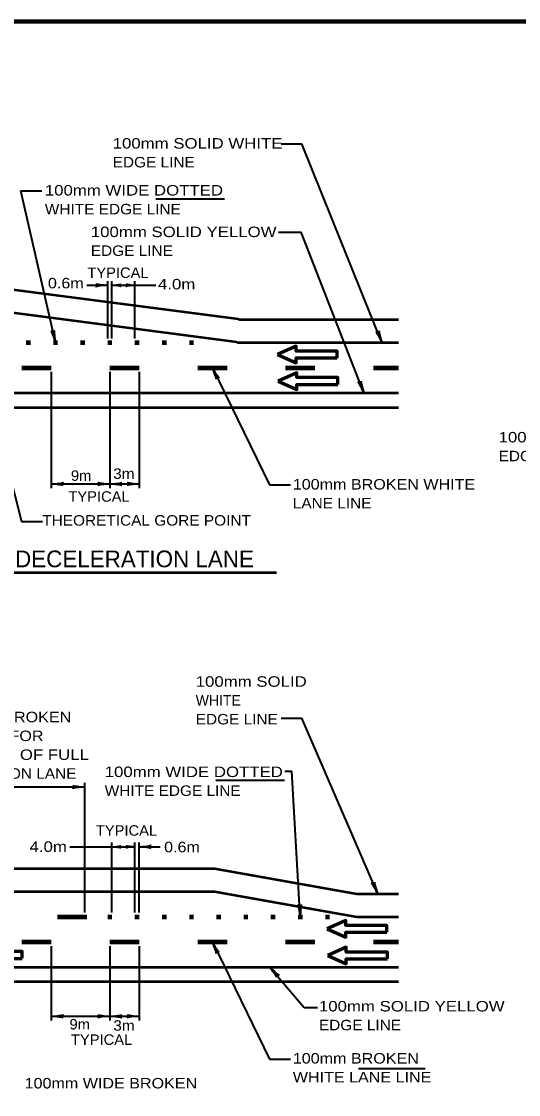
# Model space of a CAD drawing. Extents: x -60 to 795, y -466 to 78.
# Drawn here: x 169 to 311.5, y -235.7 to 71.9 of the extents above; entities that cross this region are included whole.
import ezdxf

# ---------------------------------------------------------------- set-up
doc = ezdxf.new("R2010")
doc.units = 0
doc.header["$LTSCALE"] = 1.2
doc.layers.add('1', color=7, linetype='Continuous', lineweight=40)

msp = doc.modelspace()

# ---------------------------------------------------------------- linework, layer by layer
at = {"layer": '1', "lineweight": 35}
for p, q in [((243.436, 36.818), (249.436, 36.818)), ((272.366, -20.167), (249.436, 36.818)), ((178.752, -20.167), (168.81, 23.374)), ((168.81, 23.374), (174.81, 23.374)), ((207.558, 21.084), (227.23, 21.084)), ((242.748, 11.505), (249.192, 11.505)), ((267.183, -34.567), (249.192, 11.505)), ((193.752, -18.967), (193.752, -2.512)), ((194.952, -18.967), (194.952, -2.512)), ((201.552, -18.967), (201.552, -2.512)), ((187.752, -3.712), (193.752, -3.712)), ((155.952, -20.167), (169.012, -71.427)), ((223.752, -27.367), (240.111, -60.953)), ((177.552, -28.567), (177.552, -61.893)), ((194.352, -28.567), (194.352, -61.893)), ((202.752, -28.567), (202.752, -61.893)), ((240.111, -60.953), (246.111, -60.953)), ((169.012, -71.427), (175.012, -71.427)), ((243.436, -127.79), (249.436, -127.79)), ((271.152, -178.175), (249.436, -127.79)), ((244.563, -143.057), (246.534, -143.057)), ((248.952, -184.775), (246.534, -143.057)), ((120.552, -147.567), (187.152, -147.567)), ((187.152, -183.575), (187.152, -146.367)), ((224.727, -145.637), (244.399, -145.637)), ((182.842, -164.72), (201.552, -164.72)), ((194.952, -183.575), (194.952, -163.52)), ((201.552, -183.575), (201.552, -163.52)), ((202.752, -183.575), (202.752, -163.52)), ((202.752, -164.72), (208.752, -164.72)), ((177.552, -193.175), (177.552, -214.501)), ((194.352, -193.175), (194.352, -214.501)), ((202.752, -193.175), (202.752, -214.501)), ((223.752, -191.975), (240.111, -225.56)), ((240.253, -199.175), (250.07, -210.78)), ((250.07, -210.78), (253.927, -210.78)), ((240.111, -225.56), (246.111, -225.56)), ((284.781, -228.407), (265.645, -228.407))]:
    msp.add_line(p, q, dxfattribs=at)
at = {"layer": '1', "lineweight": 53}
for p, q in [((231.207, -13.466), (18.807, 14.277)), ((230.778, -20.066), (17.952, 7.733)), ((232.762, -13.567), (277.152, -13.567)), ((232.332, -20.167), (277.152, -20.167)), ((17.952, -34.567), (277.152, -34.567)), ((17.952, -38.767), (277.152, -38.767)), ((61.592, -86.081), (242.132, -86.081)), ((106.752, -177.575), (224.352, -177.575)), ((224.352, -177.575), (265.152, -184.775)), ((265.152, -178.175), (277.152, -178.175)), ((265.152, -184.775), (277.152, -184.775)), ((17.952, -199.175), (277.152, -199.175)), ((17.952, -203.375), (277.152, -203.375))]:
    msp.add_line(p, q, dxfattribs=at)
at = {"layer": '1', "lineweight": 106}
for p, q in [((170.352, -20.167), (171.552, -20.167)), ((178.152, -20.167), (179.352, -20.167)), ((185.952, -20.167), (187.152, -20.167)), ((193.752, -20.167), (194.952, -20.167)), ((201.552, -20.167), (202.752, -20.167)), ((209.352, -20.167), (210.552, -20.167)), ((217.152, -20.167), (218.352, -20.167)), ((169.152, -27.367), (177.552, -27.367)), ((194.352, -27.367), (202.752, -27.367)), ((219.552, -27.367), (227.952, -27.367)), ((244.752, -27.367), (253.152, -27.367)), ((269.952, -27.367), (277.152, -27.367)), ((179.352, -184.775), (187.752, -184.775)), ((185.952, -184.775), (187.152, -184.775)), ((193.752, -184.775), (194.952, -184.775)), ((201.552, -184.775), (202.752, -184.775)), ((209.352, -184.775), (210.552, -184.775)), ((217.152, -184.775), (218.352, -184.775)), ((224.952, -184.775), (226.152, -184.775)), ((232.752, -184.775), (233.952, -184.775)), ((240.552, -184.775), (241.752, -184.775)), ((248.352, -184.775), (249.552, -184.775)), ((256.152, -184.775), (257.352, -184.775)), ((169.152, -191.975), (177.552, -191.975)), ((194.352, -191.975), (202.752, -191.975)), ((219.552, -191.975), (227.952, -191.975)), ((244.752, -191.975), (253.152, -191.975)), ((269.952, -191.975), (277.152, -191.975))]:
    msp.add_line(p, q, dxfattribs=at)
at = {"layer": '1', "lineweight": 158}
msp.add_lwpolyline([(788.514, 71.909), (-3.186, 71.809), (-3.086, -454.191)], dxfattribs=at)
at = {"layer": '1', "lineweight": 35}
for points in [[(194.952, -3.712), (201.552, -3.712), (207.552, -3.712)], [(177.552, -60.693), (194.352, -60.693), (202.752, -60.693)], [(177.552, -213.301), (194.352, -213.301), (202.752, -213.301)]]:
    msp.add_lwpolyline(points, dxfattribs=at)
at = {"layer": '1', "lineweight": 60}
for points in [[(259.571, -24.495), (259.571, -22.575), (247.763, -22.575), (247.763, -21.159), (242.435, -23.583)], [(242.435, -23.583), (247.763, -25.935), (247.763, -24.543), (259.571, -24.543)], [(259.749, -32.126), (259.749, -30.206), (247.941, -30.206), (247.941, -28.79), (242.613, -31.214)], [(242.613, -31.214), (247.941, -33.566), (247.941, -32.174), (259.749, -32.174)], [(273.775, -189.163), (273.775, -187.244), (261.967, -187.244), (261.967, -185.828), (256.639, -188.252)], [(256.639, -188.252), (261.967, -190.603), (261.967, -189.212), (273.775, -189.212)], [(169.18, -196.667), (169.18, -194.747), (157.372, -194.747), (157.372, -193.331), (152.044, -195.755)], [(273.952, -196.794), (273.952, -194.874), (262.144, -194.874), (262.144, -193.458), (256.817, -195.882)], [(152.044, -195.755), (157.372, -198.107), (157.372, -196.715), (169.18, -196.715)], [(256.817, -195.882), (262.144, -198.234), (262.144, -196.842), (273.952, -196.842)]]:
    msp.add_lwpolyline(points, dxfattribs=at)
at = {"layer": '1', "lineweight": 53}
msp.add_lwpolyline([(109.14, -170.975), (224.352, -170.975), (265.152, -178.175)], dxfattribs=at)
for centre, start in [((232.762, -1.567), 262.55779), ((232.332, -8.167), 262.55892)]:
    msp.add_arc(centre, 12, start, 270, dxfattribs=at)
at = {"layer": '1'}
for centre, major_axis, ratio, start_param, end_param in [((192.443, -4.044), (2.143, 0.187), 0.122415, 0.8963533, 3.1415927), ((192.443, -4.044), (2.143, 0.187), 0.122415, 0.8963533, 3.1415927), ((192.407, -3.458), (2.108, -0.211), 0.07063, 3.1407148, 5.41811), ((192.407, -3.458), (2.108, -0.211), 0.07063, 3.1407148, 5.41811), ((195.942, -3.471), (-1.607, -0.141), 0.122415, 0.8963533, 3.1415927), ((195.969, -3.91), (-1.581, 0.158), 0.07063, 3.1407148, 5.41811), ((200.562, -3.954), (1.607, 0.141), 0.122415, 0.8963533, 3.1415927), ((200.535, -3.515), (1.581, -0.158), 0.07063, 3.1407148, 5.41811), ((178.137, -18.964), (0.66, -2.047), 0.122415, 0.8963533, 3.1415927), ((178.7, -18.8), (0.264, -2.102), 0.07063, 3.1407148, 5.41811), ((271.569, -19.076), (0.974, -1.918), 0.122415, 0.8963533, 3.1415927), ((272.099, -18.825), (0.591, -2.034), 0.07063, 3.1407148, 5.41811), ((224.113, -28.687), (-0.733, 1.987), 0.07063, 3.1407148, 5.41811), ((224.623, -28.399), (-1.107, 1.844), 0.122415, 0.8963533, 3.1415927), ((266.398, -33.468), (0.954, -1.928), 0.122415, 0.8963533, 3.1415927), ((266.398, -33.468), (0.954, -1.928), 0.122415, 0.8963533, 3.1415927), ((266.931, -33.222), (0.57, -2.04), 0.07063, 3.1407148, 5.41811), ((266.931, -33.222), (0.57, -2.04), 0.07063, 3.1407148, 5.41811), ((178.861, -60.361), (-2.143, -0.187), 0.122415, 0.8963533, 3.1415927), ((178.897, -60.947), (-2.108, 0.211), 0.07063, 3.1407148, 5.41811), ((193.043, -61.024), (2.143, 0.187), 0.122415, 0.8963533, 3.1415927), ((193.043, -61.024), (2.143, 0.187), 0.122415, 0.8963533, 3.1415927), ((193.007, -60.439), (2.108, -0.211), 0.07063, 3.1407148, 5.41811), ((193.007, -60.439), (2.108, -0.211), 0.07063, 3.1407148, 5.41811), ((195.661, -60.361), (-2.143, -0.187), 0.122415, 0.8963533, 3.1415927), ((195.661, -60.361), (-2.143, -0.187), 0.122415, 0.8963533, 3.1415927), ((195.697, -60.947), (-2.108, 0.211), 0.07063, 3.1407148, 5.41811), ((195.697, -60.947), (-2.108, 0.211), 0.07063, 3.1407148, 5.41811), ((201.443, -61.024), (2.143, 0.187), 0.122415, 0.8963533, 3.1415927), ((201.443, -61.024), (2.143, 0.187), 0.122415, 0.8963533, 3.1415927), ((201.407, -60.439), (2.108, -0.211), 0.07063, 3.1407148, 5.41811), ((201.407, -60.439), (2.108, -0.211), 0.07063, 3.1407148, 5.41811), ((185.843, -147.899), (2.143, 0.187), 0.122415, 0.8963533, 3.1415927), ((185.807, -147.313), (2.108, -0.211), 0.07063, 3.1407148, 5.41811), ((195.942, -164.479), (-1.607, -0.141), 0.122415, 0.8963533, 3.1415927), ((195.969, -164.918), (-1.581, 0.158), 0.07063, 3.1407148, 5.41811), ((200.562, -164.962), (1.607, 0.141), 0.122415, 0.8963533, 3.1415927), ((200.535, -164.523), (1.581, -0.158), 0.07063, 3.1407148, 5.41811), ((204.108, -164.97), (-2.108, 0.211), 0.07063, 3.1407148, 5.41811), ((204.073, -164.385), (-2.143, -0.187), 0.122415, 0.8963533, 3.1415927), ((270.329, -177.104), (1.02, -1.894), 0.122415, 0.8963533, 3.1415927), ((270.853, -176.84), (0.641, -2.019), 0.07063, 3.1407148, 5.41811), ((248.545, -183.487), (0.311, -2.128), 0.122415, 0.8963533, 3.1415927), ((249.128, -183.418), (-0.088, -2.116), 0.07063, 3.1407148, 5.41811), ((224.113, -193.295), (-0.733, 1.987), 0.07063, 3.1407148, 5.41811), ((224.623, -193.007), (-1.107, 1.844), 0.122415, 0.8963533, 3.1415927), ((240.928, -200.365), (-1.2, 1.745), 0.07063, 3.1407148, 5.41811), ((241.352, -199.96), (-1.527, 1.515), 0.122415, 0.8963533, 3.1415927), ((178.861, -212.969), (-2.143, -0.187), 0.122415, 0.8963533, 3.1415927), ((178.861, -212.969), (-2.143, -0.187), 0.122415, 0.8963533, 3.1415927), ((178.897, -213.555), (-2.108, 0.211), 0.07063, 3.1407148, 5.41811), ((178.897, -213.555), (-2.108, 0.211), 0.07063, 3.1407148, 5.41811), ((193.043, -213.632), (2.143, 0.187), 0.122415, 0.8963533, 3.1415927), ((193.043, -213.632), (2.143, 0.187), 0.122415, 0.8963533, 3.1415927), ((193.007, -213.047), (2.108, -0.211), 0.07063, 3.1407148, 5.41811), ((193.007, -213.047), (2.108, -0.211), 0.07063, 3.1407148, 5.41811), ((195.661, -212.969), (-2.143, -0.187), 0.122415, 0.8963533, 3.1415927), ((195.661, -212.969), (-2.143, -0.187), 0.122415, 0.8963533, 3.1415927), ((195.697, -213.555), (-2.108, 0.211), 0.07063, 3.1407148, 5.41811), ((195.697, -213.555), (-2.108, 0.211), 0.07063, 3.1407148, 5.41811), ((201.443, -213.632), (2.143, 0.187), 0.122415, 0.8963533, 3.1415927), ((201.407, -213.047), (2.108, -0.211), 0.07063, 3.1407148, 5.41811)]:
    msp.add_ellipse(centre, major_axis=major_axis, ratio=ratio, start_param=start_param, end_param=end_param, dxfattribs=at)

# ---------------------------------------------------------------- texts
for s, width, p in [('100mm SOLID WHITE', 1.2, (195.155, 35.46)), ('EDGE LINE', 1.1, (195.155, 30.06)), ('100mm WIDE DOTTED', 1.2, (175.71, 22.007)), ('WHITE EDGE LINE', 1.1, (175.71, 16.607)), ('100mm SOLID YELLOW', 1.2, (188.896, 10.093)), ('EDGE LINE', 1.1, (188.896, 4.693)), ('TYPICAL', 1.05, (187.902, -1.638)), ('0.6m', 1.15, (176.598, -4.607)), ('4.0m', 1.2, (208.153, -4.905)), ('100mm SOLID YELLOW', 1.2, (305.807, -48.777)), ('EDGE LINE', 1.1, (305.807, -54.177)), ('9m', 1.05, (183.192, -59.802)), ('3m', 1.1, (195.301, -59.227)), ('100mm BROKEN WHITE', 1.15, (246.807, -62.281)), ('TYPICAL', 1.05, (182.468, -65.783)), ('LANE LINE', 1.1, (246.807, -67.681)), ('THEORETICAL GORE POINT', 1.1, (174.966, -72.63)), ('100mm SOLID', 1.2, (218.969, -118.824)), ('DASHED LINE (OR BROKEN', 1.15, (122.01, -128.998)), ('EDGE LINE', 1.1, (218.969, -129.624)), ('WHITE EDGE LINE) FOR', 1.15, (122.01, -134.398)), ('ONE-HALF LENGTH OF FULL', 1.2, (122.01, -139.798)), ('WIDTH DECELERATION LANE', 1.1, (122.01, -145.198)), ('100mm WIDE DOTTED', 1.2, (192.879, -144.714)), ('WHITE EDGE LINE', 1.1, (192.879, -150.114)), ('TYPICAL', 1.05, (190.343, -161.53)), ('4.0m', 1.2, (171.332, -166.172)), ('0.6m', 1.15, (209.908, -166.269)), ('100mm SOLID YELLOW', 1.2, (254.3, -211.919)), ('9m', 1.05, (182.787, -217.079)), ('3m', 1.1, (195.337, -217.44)), ('EDGE LINE', 1.1, (254.3, -217.319)), ('TYPICAL', 1.05, (183.201, -221.493)), ('100mm BROKEN', 1.15, (246.807, -226.855)), ('WHITE LANE LINE', 1.15, (246.807, -232.255)), ('100mm WIDE BROKEN', 1.15, (169.916, -233.989))]:
    msp.add_text(s, height=3, dxfattribs=dict(at, width=width)).set_placement(p)
for s, height, p in [('EXIT RAMP: STRAIGHT TAPERED DECELERATION LANE', 4.8, (62.68, -84.57)), ('WHITE', 3, (218.969, -124.224))]:
    msp.add_text(s, height=height, dxfattribs=at).set_placement(p)

doc.saveas('drawing.dxf')
